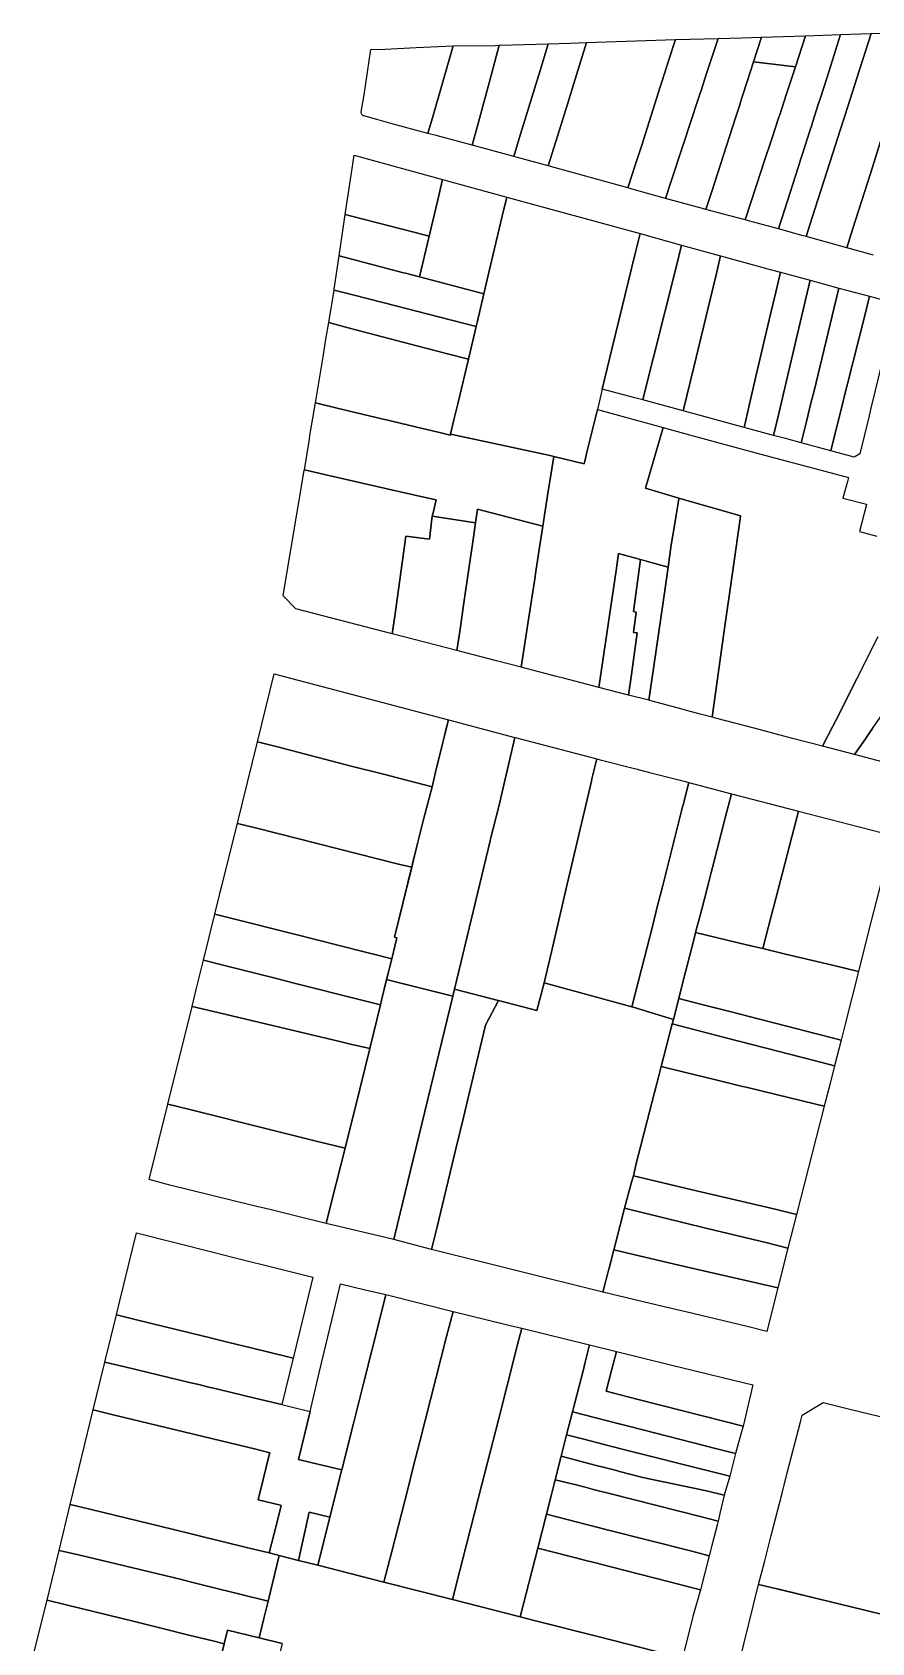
# Model space of a CAD drawing. Header units: metres. Extents: x 3 to 1005126, y 39 to 4383651.
# Drawn here: x 478617.7 to 478738.1, y 4372474.5 to 4372705.7 of the extents above; entities that cross this region are included whole.
import ezdxf

# ---------------------------------------------------------------- set-up
doc = ezdxf.new("R2010")
doc.units = ezdxf.units.M
doc.header["$MEASUREMENT"] = 0
doc.layers.add('TM_Llucmajor', color=7, linetype='Continuous')

msp = doc.modelspace()

# ---------------------------------------------------------------- linework, layer by layer
at = {"layer": 'TM_Llucmajor', "linetype": 'Continuous', "flags": 128}
for points in [[(478728.68, 4372676.32), (478728.06, 4372676.5), (478726.95, 4372676.8), (478724.74, 4372677.43), (478725.6, 4372680.11), (478727.6, 4372686.39), (478727.9, 4372687.35), (478728.13, 4372688.07), (478729.24, 4372691.52), (478729.49, 4372692.32), (478729.61, 4372692.71), (478730.48, 4372695.43), (478730.74, 4372696.25), (478731.69, 4372699.22), (478733.63, 4372705.32), (478738.02, 4372705.46), (478735.99, 4372699.05), (478735.01, 4372696.03), (478734.67, 4372695), (478733.15, 4372690.24), (478733.01, 4372689.8), (478732.92, 4372689.51), (478732.1, 4372686.97), (478729.56, 4372679.05), (478728.68, 4372676.32)], [(478734.53, 4372674.69), (478728.68, 4372676.32), (478729.56, 4372679.05), (478732.1, 4372686.97), (478732.92, 4372689.51), (478733.01, 4372689.8), (478733.15, 4372690.24), (478734.67, 4372695), (478735.01, 4372696.03), (478735.99, 4372699.05), (478738.02, 4372705.46), (478744.36, 4372705.66), (478743.66, 4372703.44), (478743.43, 4372702.73), (478741.77, 4372697.51), (478741.51, 4372696.68), (478741.02, 4372695.15), (478740.68, 4372694.07), (478740.36, 4372693.08), (478739.66, 4372690.88), (478737.92, 4372685.39), (478735.41, 4372677.49), (478734.53, 4372674.69)], [(478667.08, 4372693.14), (478665.24, 4372693.64), (478665.16, 4372693.68), (478665.07, 4372693.72), (478665, 4372693.8), (478664.93, 4372693.87), (478664.91, 4372693.93), (478664.88, 4372694.02), (478664.86, 4372694.12), (478664.86, 4372694.21), (478665.26, 4372696.68), (478666.26, 4372703.16), (478668.28, 4372703.25), (478672.76, 4372703.46), (478678.03, 4372703.7), (478675.16, 4372693.7), (478674.44, 4372691.14), (478669.12, 4372692.58), (478667.08, 4372693.14)], [(478675.62, 4372690.82), (478674.44, 4372691.14), (478675.16, 4372693.7), (478678.03, 4372703.7), (478684.08, 4372703.76), (478684.66, 4372703.78), (478683.57, 4372699.66), (478681.49, 4372692.01), (478680.78, 4372689.43), (478675.62, 4372690.82)], [(478685.91, 4372688.04), (478680.78, 4372689.43), (478681.49, 4372692.01), (478683.57, 4372699.66), (478684.66, 4372703.78), (478686.56, 4372703.84), (478691.7, 4372704.01), (478690.72, 4372700.8), (478687.54, 4372690.39), (478686.76, 4372687.82), (478685.91, 4372688.04)], [(478687.26, 4372687.68), (478686.76, 4372687.82), (478687.54, 4372690.39), (478690.72, 4372700.8), (478691.7, 4372704.01), (478694.81, 4372704.11), (478697.18, 4372704.19), (478695.35, 4372698.3), (478694.49, 4372695.47), (478692.56, 4372689.23), (478692.5, 4372689.05), (478691.7, 4372686.47), (478687.26, 4372687.68)], [(478703.12, 4372683.3), (478691.7, 4372686.47), (478692.5, 4372689.05), (478692.56, 4372689.23), (478694.49, 4372695.47), (478695.35, 4372698.3), (478697.18, 4372704.19), (478709.94, 4372704.6), (478708.96, 4372701.55), (478708.04, 4372698.66), (478707.77, 4372697.83), (478705.1, 4372689.47), (478704.04, 4372686.15), (478703.88, 4372685.66), (478703.12, 4372683.3)], [(478703.75, 4372683.14), (478703.12, 4372683.3), (478703.88, 4372685.66), (478704.04, 4372686.15), (478705.1, 4372689.47), (478707.77, 4372697.83), (478708.04, 4372698.66), (478708.96, 4372701.55), (478709.94, 4372704.6), (478716.08, 4372704.77), (478714.42, 4372699.75), (478713.58, 4372697.14), (478713.49, 4372696.91), (478712.92, 4372695.17), (478712.4, 4372693.57), (478709.34, 4372684.26), (478708.53, 4372681.8), (478703.75, 4372683.14)], [(478709.06, 4372681.65), (478708.53, 4372681.8), (478709.34, 4372684.26), (478712.4, 4372693.57), (478712.92, 4372695.17), (478713.49, 4372696.91), (478713.58, 4372697.14), (478714.42, 4372699.75), (478716.08, 4372704.77), (478719.4, 4372704.87), (478722.3, 4372704.95), (478721.15, 4372701.41), (478720.29, 4372698.75), (478719.53, 4372696.39), (478719.28, 4372695.62), (478719.21, 4372695.4), (478718.65, 4372693.68), (478718.11, 4372692.01), (478715.15, 4372682.78), (478714.31, 4372680.2), (478713.81, 4372680.34), (478709.06, 4372681.65)], [(478720.41, 4372678.6), (478719.94, 4372678.73), (478720.81, 4372681.34), (478722.21, 4372685.64), (478722.69, 4372687.1), (478723.71, 4372690.22), (478723.8, 4372690.49), (478724.65, 4372693.05), (478724.82, 4372693.59), (478724.9, 4372693.82), (478725.84, 4372696.69), (478725.92, 4372696.94), (478727.15, 4372700.68), (478728.6, 4372705.15), (478733.63, 4372705.32), (478731.69, 4372699.22), (478730.74, 4372696.25), (478730.48, 4372695.43), (478729.61, 4372692.71), (478729.49, 4372692.32), (478729.24, 4372691.52), (478728.13, 4372688.07), (478727.9, 4372687.35), (478727.6, 4372686.39), (478725.6, 4372680.11), (478724.74, 4372677.43), (478720.41, 4372678.6)], [(478727.15, 4372700.68), (478721.15, 4372701.41), (478722.3, 4372704.95), (478728.6, 4372705.15), (478727.15, 4372700.68)], [(478719.94, 4372678.73), (478716.84, 4372679.54), (478714.31, 4372680.2), (478715.15, 4372682.78), (478718.11, 4372692.01), (478718.65, 4372693.68), (478719.21, 4372695.4), (478719.28, 4372695.62), (478719.53, 4372696.39), (478720.29, 4372698.75), (478721.15, 4372701.41), (478727.15, 4372700.68), (478725.92, 4372696.94), (478725.84, 4372696.69), (478724.9, 4372693.82), (478724.82, 4372693.59), (478724.65, 4372693.05), (478723.8, 4372690.49), (478723.71, 4372690.22), (478722.69, 4372687.1), (478722.21, 4372685.64), (478720.81, 4372681.34), (478719.94, 4372678.73)], [(478665.16, 4372678.84), (478662.57, 4372679.51), (478663.41, 4372685.16), (478663.83, 4372687.99), (478666.41, 4372687.28), (478676.51, 4372684.5), (478675.83, 4372681.62), (478674.59, 4372676.39), (478672.58, 4372676.91), (478665.16, 4372678.84)], [(478682.47, 4372668.13), (478673.21, 4372670.55), (478674.59, 4372676.39), (478675.83, 4372681.62), (478676.51, 4372684.5), (478685.74, 4372681.96), (478685.1, 4372679.26), (478682.95, 4372670.16), (478682.47, 4372668.13)], [(478681.28, 4372647.2), (478677.66, 4372647.97), (478678.16, 4372650.01), (478678.71, 4372652.32), (478679.77, 4372656.73), (478680.24, 4372658.72), (478681.35, 4372663.42), (478681.49, 4372664.01), (478682.47, 4372668.13), (478682.95, 4372670.16), (478685.1, 4372679.26), (478685.74, 4372681.96), (478704.87, 4372676.75), (478704.13, 4372673.72), (478700.88, 4372660.36), (478699.44, 4372654.44), (478698.74, 4372651.51), (478697.24, 4372645.4), (478697.08, 4372644.69), (478696.87, 4372643.71), (478692.49, 4372644.78), (478691.71, 4372644.97), (478681.28, 4372647.2)], [(478664.41, 4372672.84), (478661.71, 4372673.55), (478662, 4372675.52), (478662.57, 4372679.51), (478665.16, 4372678.84), (478672.58, 4372676.91), (478674.59, 4372676.39), (478673.21, 4372670.55), (478673.01, 4372670.6), (478671.2, 4372671.07), (478670.94, 4372671.14), (478664.41, 4372672.84)], [(478704.1, 4372653.18), (478699.44, 4372654.44), (478700.88, 4372660.36), (478704.13, 4372673.72), (478704.87, 4372676.75), (478710.83, 4372675.08), (478710.08, 4372672.14), (478706.79, 4372659.01), (478706.76, 4372658.89), (478705.25, 4372652.87), (478704.1, 4372653.18)], [(478663.68, 4372667.95), (478660.97, 4372668.65), (478661, 4372668.8), (478661.71, 4372673.55), (478664.41, 4372672.84), (478670.94, 4372671.14), (478671.2, 4372671.07), (478673.01, 4372670.6), (478673.21, 4372670.55), (478682.47, 4372668.13), (478681.49, 4372664.01), (478681.35, 4372663.42), (478674.45, 4372665.19), (478669.82, 4372666.38), (478663.68, 4372667.95)], [(478711.06, 4372651.3), (478705.25, 4372652.87), (478706.76, 4372658.89), (478706.79, 4372659.01), (478710.08, 4372672.14), (478710.83, 4372675.08), (478716.43, 4372673.54), (478715.74, 4372670.64), (478714.98, 4372667.5), (478712.58, 4372657.6), (478712.09, 4372655.61), (478711.06, 4372651.3)], [(478719.8, 4372648.93), (478711.06, 4372651.3), (478712.09, 4372655.61), (478712.58, 4372657.6), (478714.98, 4372667.5), (478715.74, 4372670.64), (478716.43, 4372673.54), (478723.75, 4372671.56), (478725, 4372671.22), (478724.33, 4372668.36), (478723.6, 4372665.21), (478721.5, 4372656.22), (478720.78, 4372653.14), (478719.8, 4372648.93)], [(478724.02, 4372647.79), (478719.8, 4372648.93), (478720.78, 4372653.14), (478721.5, 4372656.22), (478723.6, 4372665.21), (478724.33, 4372668.36), (478725, 4372671.22), (478729.26, 4372670.05), (478728.6, 4372667.23), (478725.77, 4372655.23), (478724.81, 4372651.14), (478724.02, 4372647.79)], [(478662.98, 4372663.23), (478661.94, 4372663.51), (478660.2, 4372663.97), (478660.97, 4372668.65), (478663.68, 4372667.95), (478669.82, 4372666.38), (478674.45, 4372665.19), (478681.35, 4372663.42), (478680.24, 4372658.72), (478677.05, 4372659.54), (478676.34, 4372659.73), (478674.9, 4372660.11), (478673.95, 4372660.36), (478662.98, 4372663.23)], [(478725.15, 4372647.48), (478724.02, 4372647.79), (478724.81, 4372651.14), (478725.77, 4372655.23), (478728.6, 4372667.23), (478729.26, 4372670.05), (478733.4, 4372668.93), (478732.72, 4372666.14), (478729.83, 4372654.2), (478729.43, 4372652.6), (478728.74, 4372649.79), (478727.99, 4372646.7), (478725.91, 4372647.27), (478725.15, 4372647.48)], [(478732.22, 4372645.57), (478727.99, 4372646.7), (478728.74, 4372649.79), (478729.43, 4372652.6), (478729.83, 4372654.2), (478732.72, 4372666.14), (478733.4, 4372668.93), (478737.81, 4372667.76), (478737.1, 4372664.98), (478734.64, 4372655.19), (478734.12, 4372653.12), (478734, 4372652.64), (478733.74, 4372651.57), (478732.22, 4372645.57)], [(478737.72, 4372650.6), (478736.4, 4372645.14), (478735.61, 4372644.64), (478732.22, 4372645.57), (478733.74, 4372651.57), (478734, 4372652.64), (478734.12, 4372653.12), (478734.64, 4372655.19), (478737.1, 4372664.98), (478737.81, 4372667.76), (478741.6, 4372666.7), (478740.94, 4372663.96), (478738.6, 4372654.24), (478737.99, 4372651.69), (478737.72, 4372650.6)], [(478661.58, 4372651.65), (478658.28, 4372652.44), (478659.4, 4372659.08), (478659.66, 4372660.65), (478659.8, 4372661.6), (478660.2, 4372663.97), (478661.94, 4372663.51), (478662.98, 4372663.23), (478673.95, 4372660.36), (478674.9, 4372660.11), (478676.34, 4372659.73), (478677.05, 4372659.54), (478680.24, 4372658.72), (478679.77, 4372656.73), (478678.71, 4372652.32), (478678.16, 4372650.01), (478677.66, 4372647.97), (478677.62, 4372647.83), (478676.11, 4372648.19), (478671.83, 4372649.21), (478671.47, 4372649.3), (478671.34, 4372649.33), (478671.03, 4372649.4), (478668.47, 4372650.01), (478668.2, 4372650.07), (478661.58, 4372651.65)], [(478659.57, 4372642.19), (478656.7, 4372642.85), (478657.38, 4372646.94), (478657.55, 4372648.04), (478658.28, 4372652.44), (478661.58, 4372651.65), (478668.2, 4372650.07), (478668.47, 4372650.01), (478671.03, 4372649.4), (478671.34, 4372649.33), (478671.47, 4372649.3), (478671.83, 4372649.21), (478676.11, 4372648.19), (478677.62, 4372647.83), (478677.66, 4372647.97), (478681.28, 4372647.2), (478691.71, 4372644.97), (478692.49, 4372644.78), (478691.61, 4372639.18), (478690.92, 4372634.76), (478682.25, 4372637.02), (478681.56, 4372637.2), (478681.28, 4372635.25), (478678.48, 4372635.67), (478675.05, 4372636.18), (478675.21, 4372636.86), (478675.59, 4372638.52), (478673.85, 4372638.92), (478668.77, 4372640.08), (478659.57, 4372642.19)], [(478710.45, 4372638.8), (478710.43, 4372638.71), (478710.28, 4372637.78), (478710.04, 4372636.32), (478709.76, 4372634.57), (478709.35, 4372632.07), (478708.9, 4372628.89), (478701.78, 4372630.84), (478701.42, 4372628.41), (478698.94, 4372611.61), (478693.86, 4372612.95), (478692.89, 4372613.2), (478687.79, 4372614.52), (478688.27, 4372617.63), (478688.9, 4372621.7), (478689.7, 4372626.85), (478689.97, 4372628.58), (478690.06, 4372629.19), (478690.5, 4372632.01), (478690.92, 4372634.76), (478691.61, 4372639.18), (478692.49, 4372644.78), (478696.87, 4372643.71), (478697.08, 4372644.69), (478697.24, 4372645.4), (478698.74, 4372651.51), (478708.18, 4372648.93), (478705.65, 4372640.19), (478710.45, 4372638.8)], [(478669.29, 4372619.32), (478655.47, 4372622.89), (478653.66, 4372624.75), (478654.67, 4372630.82), (478654.72, 4372631.07), (478656.69, 4372642.76), (478656.7, 4372642.85), (478659.57, 4372642.19), (478668.77, 4372640.08), (478673.85, 4372638.92), (478675.59, 4372638.52), (478675.21, 4372636.86), (478675.05, 4372636.18), (478674.66, 4372632.89), (478671.26, 4372633.33), (478669.66, 4372621.82), (478669.29, 4372619.32)], [(478710.43, 4372638.71), (478710.45, 4372638.8), (478719.29, 4372636.24), (478719.23, 4372635.8), (478718.23, 4372628.74), (478716.86, 4372619.07), (478715.2, 4372607.33), (478713.47, 4372607.79), (478711.21, 4372608.4), (478710.73, 4372608.53), (478706.62, 4372609.64), (478706.13, 4372609.77), (478706.56, 4372612.69), (478708.16, 4372623.84), (478708.9, 4372628.89), (478709.35, 4372632.07), (478709.76, 4372634.57), (478710.04, 4372636.32), (478710.28, 4372637.78), (478710.43, 4372638.71)], [(478678.6, 4372616.91), (478669.29, 4372619.32), (478669.66, 4372621.82), (478671.26, 4372633.33), (478674.66, 4372632.89), (478675.05, 4372636.18), (478678.48, 4372635.67), (478681.28, 4372635.25), (478680.89, 4372632.53), (478680.56, 4372630.28), (478679.6, 4372623.77), (478679, 4372619.64), (478678.6, 4372616.91)], [(478687.79, 4372614.52), (478684.28, 4372615.43), (478678.6, 4372616.91), (478679, 4372619.64), (478679.6, 4372623.77), (478680.56, 4372630.28), (478680.89, 4372632.53), (478681.28, 4372635.25), (478681.56, 4372637.2), (478682.25, 4372637.02), (478690.92, 4372634.76), (478690.5, 4372632.01), (478690.06, 4372629.19), (478689.97, 4372628.58), (478689.7, 4372626.85), (478688.9, 4372621.7), (478688.27, 4372617.63), (478687.79, 4372614.52)], [(478703.22, 4372610.52), (478698.94, 4372611.61), (478701.42, 4372628.41), (478701.78, 4372630.84), (478704.93, 4372629.98), (478703.91, 4372622.49), (478704.33, 4372622.43), (478703.94, 4372619.5), (478704.43, 4372619.44), (478703.63, 4372613.45), (478703.22, 4372610.52)], [(478704.43, 4372619.44), (478703.94, 4372619.5), (478704.33, 4372622.43), (478703.91, 4372622.49), (478704.93, 4372629.98), (478705.68, 4372629.78), (478705.8, 4372629.74), (478705.95, 4372629.7), (478708.9, 4372628.89), (478708.16, 4372623.84), (478706.56, 4372612.69), (478706.13, 4372609.77), (478703.22, 4372610.52), (478703.63, 4372613.45), (478704.43, 4372619.44)], [(478745.29, 4372601.58), (478742.15, 4372600.27), (478735.63, 4372601.96), (478737.2, 4372604.22), (478737.5, 4372604.66), (478737.79, 4372605.07), (478738.24, 4372605.72), (478744.86, 4372615.25), (478744.94, 4372615.37), (478747.85, 4372619.57), (478748.26, 4372620.16), (478748.52, 4372620.55), (478748.71, 4372620.82), (478750.08, 4372622.78), (478753.12, 4372621.91), (478754.18, 4372621.61), (478761.65, 4372619.48), (478758.86, 4372616.43), (478755.32, 4372612.56), (478746.84, 4372603.28), (478745.29, 4372601.58)], [(478652.85, 4372603.08), (478649.98, 4372603.82), (478652.39, 4372613.58), (478677.39, 4372606.95), (478676.74, 4372604.48), (478676.57, 4372603.72), (478675.5, 4372599.44), (478675.02, 4372597.35), (478667.86, 4372599.19), (478663.44, 4372600.33), (478652.85, 4372603.08)], [(478672.84, 4372588.8), (478673.78, 4372592.65), (478675.02, 4372597.35), (478675.5, 4372599.44), (478676.57, 4372603.72), (478676.74, 4372604.48), (478677.01, 4372605.5), (478677.39, 4372606.95), (478686.92, 4372604.43), (478684.61, 4372594.51), (478683.42, 4372589.87), (478683.36, 4372589.61), (478678.24, 4372568.31), (478677.99, 4372567.29), (478669.95, 4372569.31), (478668.51, 4372569.67), (478668.78, 4372570.77), (478669.24, 4372572.65), (478669.97, 4372575.66), (478669.65, 4372575.74), (478672.84, 4372588.8)], [(478647.82, 4372595.06), (478649.98, 4372603.82), (478652.85, 4372603.08), (478663.44, 4372600.33), (478667.86, 4372599.19), (478675.02, 4372597.35), (478673.78, 4372592.65), (478672.84, 4372588.8), (478672.21, 4372586.22), (478672.1, 4372585.79), (478670.23, 4372586.26), (478649.88, 4372591.39), (478647.09, 4372592.09), (478647.18, 4372592.49), (478647.82, 4372595.06)], [(478684.51, 4372566.67), (478678.24, 4372568.31), (478683.36, 4372589.61), (478683.42, 4372589.87), (478684.61, 4372594.51), (478686.92, 4372604.43), (478687.13, 4372604.36), (478698.65, 4372601.35), (478698.15, 4372599.26), (478697.97, 4372598.5), (478697.88, 4372598.14), (478694.41, 4372583.35), (478692.33, 4372574.48), (478691.09, 4372569.21), (478690.04, 4372565.21), (478684.58, 4372566.65), (478684.51, 4372566.67)], [(478703.71, 4372565.75), (478691.09, 4372569.21), (478692.33, 4372574.48), (478694.41, 4372583.35), (478697.88, 4372598.14), (478697.97, 4372598.5), (478698.15, 4372599.26), (478698.65, 4372601.35), (478699.14, 4372601.23), (478704.28, 4372599.91), (478706.22, 4372599.41), (478711.37, 4372598.1), (478711.85, 4372597.97), (478711.04, 4372594.77), (478710.96, 4372594.45), (478708.4, 4372584.32), (478708.12, 4372583.18), (478707.34, 4372580.11), (478706.68, 4372577.5), (478705.09, 4372571.19), (478703.71, 4372565.75)], [(478703.86, 4372565.7), (478703.71, 4372565.75), (478705.09, 4372571.19), (478706.68, 4372577.5), (478707.34, 4372580.11), (478708.12, 4372583.18), (478708.4, 4372584.32), (478710.96, 4372594.45), (478711.04, 4372594.77), (478711.85, 4372597.97), (478717.99, 4372596.32), (478717.09, 4372592.87), (478715.25, 4372585.74), (478715.08, 4372585.03), (478714.74, 4372583.7), (478714.1, 4372581.26), (478713.71, 4372579.78), (478713.4, 4372578.54), (478712.84, 4372576.41), (478712.72, 4372575.93), (478712.25, 4372574.09), (478711.11, 4372569.66), (478710.41, 4372566.95), (478709.65, 4372563.95), (478707.45, 4372564.62), (478703.86, 4372565.7)], [(478718.93, 4372574.96), (478712.84, 4372576.41), (478713.4, 4372578.54), (478713.71, 4372579.78), (478714.1, 4372581.26), (478714.74, 4372583.7), (478715.08, 4372585.03), (478715.25, 4372585.74), (478717.09, 4372592.87), (478717.99, 4372596.32), (478727.61, 4372593.86), (478724.35, 4372581.31), (478723.69, 4372578.76), (478722.49, 4372574.11), (478720.76, 4372574.51), (478718.93, 4372574.96)], [(478644.59, 4372582.06), (478644.82, 4372582.96), (478647.09, 4372592.09), (478649.88, 4372591.39), (478670.23, 4372586.26), (478672.1, 4372585.79), (478669.65, 4372575.74), (478669.97, 4372575.66), (478669.92, 4372575.45), (478669.24, 4372572.65), (478666.6, 4372573.32), (478665.28, 4372573.65), (478655.09, 4372576.22), (478646.55, 4372578.37), (478643.86, 4372579.05), (478644.53, 4372581.81), (478644.59, 4372582.06)], [(478725.72, 4372573.33), (478722.49, 4372574.11), (478723.69, 4372578.76), (478724.35, 4372581.31), (478727.61, 4372593.86), (478740.93, 4372590.39), (478741.11, 4372589.98), (478738, 4372577.9), (478737.28, 4372575.1), (478736.19, 4372570.84), (478732.46, 4372571.73), (478725.72, 4372573.33)], [(478669.24, 4372572.65), (478668.78, 4372570.77), (478667.78, 4372566.73), (478667.61, 4372566.03), (478664.93, 4372566.71), (478655.22, 4372569.18), (478652.32, 4372569.9), (478645.07, 4372571.73), (478644.87, 4372571.78), (478642.23, 4372572.45), (478643.86, 4372579.05), (478646.55, 4372578.37), (478655.09, 4372576.22), (478665.28, 4372573.65), (478666.6, 4372573.32), (478669.24, 4372572.65)], [(478717.94, 4372565.02), (478713.56, 4372566.14), (478710.41, 4372566.95), (478711.11, 4372569.66), (478712.25, 4372574.09), (478712.72, 4372575.93), (478712.84, 4372576.41), (478718.93, 4372574.96), (478720.76, 4372574.51), (478722.49, 4372574.11), (478725.72, 4372573.33), (478732.46, 4372571.73), (478736.19, 4372570.84), (478734.31, 4372563.28), (478733.74, 4372560.97), (478730.77, 4372561.72), (478730.01, 4372561.93), (478725.93, 4372562.97), (478721.81, 4372564.03), (478717.94, 4372565.02)], [(478643.48, 4372565.14), (478640.59, 4372565.82), (478641.19, 4372568.25), (478642.23, 4372572.45), (478644.87, 4372571.78), (478645.07, 4372571.73), (478652.32, 4372569.9), (478655.22, 4372569.18), (478664.93, 4372566.71), (478667.61, 4372566.03), (478666.09, 4372559.76), (478663.34, 4372560.41), (478662, 4372560.73), (478643.48, 4372565.14)], [(478669.53, 4372532.37), (478659.84, 4372534.66), (478660.66, 4372537.98), (478662.54, 4372545.47), (478664.66, 4372553.93), (478666.09, 4372559.76), (478667.61, 4372566.03), (478667.78, 4372566.73), (478668.51, 4372569.67), (478669.95, 4372569.31), (478677.99, 4372567.29), (478674.42, 4372552.5), (478670.32, 4372535.57), (478669.53, 4372532.37)], [(478703.71, 4372565.75), (478703.86, 4372565.7), (478707.45, 4372564.62), (478709.65, 4372563.95), (478709.49, 4372563.34), (478707.9, 4372557.19), (478707.6, 4372556.07), (478705.87, 4372549.38), (478704.91, 4372545.68), (478704.34, 4372543.48), (478703.91, 4372541.5), (478703.64, 4372540.61), (478702.65, 4372536.84), (478701.38, 4372531.96), (478701.11, 4372530.9), (478700.42, 4372528.25), (478700.34, 4372527.97), (478699.53, 4372524.81), (478674.96, 4372530.91), (478675.69, 4372533.98), (478678.43, 4372545.39), (478679.52, 4372549.89), (478680.16, 4372552.51), (478682.69, 4372563.15), (478684.58, 4372566.65), (478690.04, 4372565.21), (478691.09, 4372569.21), (478703.71, 4372565.75)], [(478674.96, 4372530.91), (478669.53, 4372532.37), (478670.32, 4372535.57), (478674.42, 4372552.5), (478677.99, 4372567.29), (478678.24, 4372568.31), (478684.51, 4372566.67), (478684.58, 4372566.65), (478682.69, 4372563.15), (478680.16, 4372552.51), (478679.52, 4372549.89), (478678.43, 4372545.39), (478675.69, 4372533.98), (478674.96, 4372530.91)], [(478712.6, 4372562.49), (478709.49, 4372563.34), (478709.65, 4372563.95), (478710.41, 4372566.95), (478713.56, 4372566.14), (478717.94, 4372565.02), (478721.81, 4372564.03), (478725.93, 4372562.97), (478730.01, 4372561.93), (478730.77, 4372561.72), (478733.74, 4372560.97), (478732.77, 4372557.3), (478729.83, 4372558.05), (478721.09, 4372560.3), (478716.99, 4372561.35), (478713.69, 4372562.2), (478712.6, 4372562.49)], [(478640.09, 4372551.07), (478637.13, 4372551.8), (478640.59, 4372565.82), (478643.48, 4372565.14), (478662, 4372560.73), (478663.34, 4372560.41), (478666.09, 4372559.76), (478664.66, 4372553.93), (478662.54, 4372545.47), (478658.6, 4372546.45), (478651.91, 4372548.12), (478640.09, 4372551.07)], [(478711, 4372556.43), (478707.9, 4372557.19), (478709.49, 4372563.34), (478712.6, 4372562.49), (478713.69, 4372562.2), (478716.99, 4372561.35), (478721.09, 4372560.3), (478729.83, 4372558.05), (478732.77, 4372557.3), (478732.17, 4372554.95), (478731.28, 4372551.5), (478728.33, 4372552.21), (478720.08, 4372554.22), (478719.56, 4372554.34), (478715.95, 4372555.22), (478711, 4372556.43)], [(478712.34, 4372539.5), (478703.91, 4372541.5), (478704.34, 4372543.48), (478704.91, 4372545.68), (478705.87, 4372549.38), (478707.6, 4372556.07), (478707.9, 4372557.19), (478711, 4372556.43), (478715.95, 4372555.22), (478719.56, 4372554.34), (478720.08, 4372554.22), (478728.33, 4372552.21), (478731.28, 4372551.5), (478727.29, 4372535.97), (478724.24, 4372536.7), (478712.34, 4372539.5)], [(478637.38, 4372540.18), (478634.45, 4372540.95), (478637.13, 4372551.8), (478640.09, 4372551.07), (478651.91, 4372548.12), (478658.6, 4372546.45), (478662.54, 4372545.47), (478660.66, 4372537.98), (478659.84, 4372534.66), (478655.96, 4372535.61), (478651.76, 4372536.65), (478649.26, 4372537.26), (478637.38, 4372540.18)], [(478711.21, 4372534.75), (478702.65, 4372536.84), (478703.64, 4372540.61), (478703.91, 4372541.5), (478712.34, 4372539.5), (478724.24, 4372536.7), (478727.29, 4372535.97), (478726.08, 4372531.14), (478723.09, 4372531.86), (478714.31, 4372533.99), (478711.21, 4372534.75)], [(478709.79, 4372528.83), (478701.11, 4372530.9), (478701.38, 4372531.96), (478702.65, 4372536.84), (478711.21, 4372534.75), (478714.31, 4372533.99), (478723.09, 4372531.86), (478726.08, 4372531.14), (478724.62, 4372525.41), (478721.72, 4372526.07), (478712.9, 4372528.09), (478709.79, 4372528.83)], [(478632.61, 4372520.85), (478629.75, 4372521.55), (478630.28, 4372523.75), (478632.6, 4372533.3), (478643.62, 4372530.54), (478646.59, 4372529.79), (478653.14, 4372528.14), (478657.93, 4372526.94), (478657.27, 4372524.18), (478655.09, 4372515.33), (478651.2, 4372516.27), (478649.09, 4372516.79), (478645.85, 4372517.59), (478643.36, 4372518.21), (478643.25, 4372518.23), (478642.05, 4372518.53), (478632.61, 4372520.85)], [(478708.33, 4372522.7), (478699.53, 4372524.81), (478700.42, 4372528.25), (478701.11, 4372530.9), (478709.79, 4372528.83), (478712.9, 4372528.09), (478721.72, 4372526.07), (478724.62, 4372525.41), (478723.04, 4372519.14), (478720.25, 4372519.87), (478711.44, 4372521.96), (478708.33, 4372522.7)], [(478657.62, 4372500.37), (478655.85, 4372500.79), (478657.53, 4372507.68), (478658.84, 4372513.21), (478661.02, 4372522.34), (478661.89, 4372525.99), (478665.41, 4372525.15), (478668.41, 4372524.45), (478667.49, 4372520.8), (478665.21, 4372511.7), (478663.82, 4372506.15), (478662.09, 4372499.31), (478657.62, 4372500.37)], [(478668.12, 4372483.17), (478658.64, 4372485.59), (478659.74, 4372489.97), (478660.36, 4372492.48), (478662.04, 4372499.14), (478662.09, 4372499.31), (478663.82, 4372506.15), (478665.21, 4372511.7), (478667.49, 4372520.8), (478668.41, 4372524.45), (478678.03, 4372522.03), (478677.11, 4372518.46), (478673.27, 4372503.36), (478672.33, 4372499.66), (478671.59, 4372496.72), (478669.24, 4372487.56), (478668.12, 4372483.17)], [(478630.95, 4372514.09), (478628.09, 4372514.77), (478629.75, 4372521.55), (478632.61, 4372520.85), (478642.05, 4372518.53), (478643.25, 4372518.23), (478643.36, 4372518.21), (478645.85, 4372517.59), (478649.09, 4372516.79), (478651.2, 4372516.27), (478655.09, 4372515.33), (478653.45, 4372508.66), (478649.59, 4372509.58), (478646.07, 4372510.43), (478644.28, 4372510.86), (478642.79, 4372511.23), (478641.57, 4372511.53), (478640.43, 4372511.79), (478630.95, 4372514.09)], [(478677.96, 4372480.67), (478668.12, 4372483.17), (478669.24, 4372487.56), (478671.59, 4372496.72), (478672.33, 4372499.66), (478673.27, 4372503.36), (478677.11, 4372518.46), (478678.03, 4372522.03), (478680.21, 4372521.49), (478686.22, 4372520.02), (478687.9, 4372519.62), (478687.01, 4372516.19), (478686.95, 4372515.96), (478684.54, 4372506.49), (478682.17, 4372497.19), (478678.97, 4372484.65), (478677.96, 4372480.67)], [(478687.68, 4372478.19), (478677.96, 4372480.67), (478678.97, 4372484.65), (478682.17, 4372497.19), (478684.54, 4372506.49), (478686.95, 4372515.96), (478687.01, 4372516.19), (478687.9, 4372519.62), (478697.63, 4372517.25), (478696.94, 4372514.54), (478696.74, 4372513.72), (478695.17, 4372507.61), (478694.33, 4372504.3), (478693.56, 4372501.27), (478692.69, 4372497.88), (478692.16, 4372495.77), (478691.43, 4372492.91), (478690.19, 4372488.04), (478687.68, 4372478.19)], [(478701.49, 4372506.01), (478695.17, 4372507.61), (478696.74, 4372513.72), (478696.94, 4372514.54), (478697.63, 4372517.25), (478701.47, 4372516.27), (478700.78, 4372513.58), (478700.02, 4372510.58), (478704.41, 4372509.46), (478707.81, 4372508.58), (478716.85, 4372506.29), (478719.64, 4372505.58), (478719.33, 4372504.43), (478718.58, 4372501.64), (478715.88, 4372502.33), (478703.41, 4372505.5), (478701.49, 4372506.01)], [(478704.41, 4372509.46), (478700.02, 4372510.58), (478700.78, 4372513.58), (478701.47, 4372516.27), (478709.22, 4372514.39), (478718.29, 4372512.17), (478721.03, 4372511.5), (478719.84, 4372506.38), (478719.64, 4372505.58), (478716.85, 4372506.29), (478707.81, 4372508.58), (478704.41, 4372509.46)], [(478657.38, 4372493.21), (478655.88, 4372486.29), (478653.11, 4372487.01), (478651.66, 4372487.36), (478652.7, 4372491.46), (478653.38, 4372494.19), (478653.27, 4372494.21), (478650.09, 4372494.98), (478650.81, 4372497.91), (478651.67, 4372501.46), (478651.74, 4372501.75), (478649.74, 4372502.26), (478629.25, 4372507.21), (478626.42, 4372507.89), (478628.09, 4372514.77), (478630.95, 4372514.09), (478640.43, 4372511.79), (478641.57, 4372511.53), (478642.79, 4372511.23), (478644.28, 4372510.86), (478646.07, 4372510.43), (478649.59, 4372509.58), (478653.45, 4372508.66), (478654.82, 4372508.33), (478657.53, 4372507.68), (478655.85, 4372500.79), (478657.62, 4372500.37), (478662.09, 4372499.31), (478662.04, 4372499.14), (478660.36, 4372492.48), (478657.38, 4372493.21)], [(478744.2, 4372480.93), (478746.14, 4372480.42), (478745.29, 4372477.18), (478743.35, 4372477.65), (478742.04, 4372477.97), (478740.43, 4372478.36), (478736.91, 4372479.21), (478730.21, 4372480.84), (478724.79, 4372482.15), (478724.5, 4372482.22), (478721.88, 4372482.86), (478722.75, 4372486.25), (478723.68, 4372489.88), (478725.24, 4372495.95), (478725.99, 4372498.87), (478727.88, 4372506.21), (478728.12, 4372507.14), (478731.16, 4372508.96), (478734.58, 4372508.12), (478747.4, 4372504.98), (478741.3, 4372481.69), (478744.2, 4372480.93)], [(478625.92, 4372493.66), (478623.12, 4372494.33), (478626.42, 4372507.89), (478629.25, 4372507.21), (478649.74, 4372502.26), (478651.74, 4372501.75), (478651.67, 4372501.46), (478650.81, 4372497.91), (478650.09, 4372494.98), (478653.27, 4372494.21), (478653.38, 4372494.19), (478652.7, 4372491.46), (478651.66, 4372487.36), (478648.39, 4372488.16), (478642, 4372489.72), (478640.67, 4372490.06), (478637.91, 4372490.72), (478625.92, 4372493.66)], [(478696.78, 4372503.69), (478694.33, 4372504.3), (478695.17, 4372507.61), (478701.49, 4372506.01), (478703.41, 4372505.5), (478715.88, 4372502.33), (478718.58, 4372501.64), (478717.74, 4372498.4), (478715.09, 4372499.07), (478702.69, 4372502.17), (478700.65, 4372502.69), (478696.78, 4372503.69)], [(478696.6, 4372500.46), (478693.56, 4372501.27), (478694.33, 4372504.3), (478696.78, 4372503.69), (478700.65, 4372502.69), (478702.69, 4372502.17), (478715.09, 4372499.07), (478717.74, 4372498.4), (478716.95, 4372495.68), (478714.41, 4372496.29), (478705.28, 4372498.22), (478701.91, 4372499.07), (478701.51, 4372499.18), (478699.18, 4372499.77), (478698.59, 4372499.92), (478696.76, 4372500.42), (478696.6, 4372500.46)], [(478695.9, 4372497.08), (478692.69, 4372497.88), (478693.56, 4372501.27), (478696.6, 4372500.46), (478696.76, 4372500.42), (478698.59, 4372499.92), (478699.18, 4372499.77), (478701.51, 4372499.18), (478701.91, 4372499.07), (478705.28, 4372498.22), (478714.41, 4372496.29), (478716.95, 4372495.68), (478716.31, 4372493.01), (478716.06, 4372491.94), (478713.51, 4372492.58), (478700.66, 4372495.85), (478698.33, 4372496.45), (478696.97, 4372496.79), (478695.9, 4372497.08)], [(478695.7, 4372491.83), (478691.43, 4372492.91), (478692.16, 4372495.77), (478692.69, 4372497.88), (478695.9, 4372497.08), (478696.97, 4372496.79), (478698.33, 4372496.45), (478700.66, 4372495.85), (478713.51, 4372492.58), (478716.06, 4372491.94), (478715.96, 4372491.53), (478715.17, 4372488.44), (478714.79, 4372486.96), (478712.29, 4372487.6), (478700.13, 4372490.69), (478695.7, 4372491.83)], [(478624.3, 4372487.08), (478621.51, 4372487.73), (478623.12, 4372494.33), (478625.92, 4372493.66), (478637.91, 4372490.72), (478640.67, 4372490.06), (478642, 4372489.72), (478648.39, 4372488.16), (478651.66, 4372487.36), (478653.11, 4372487.01), (478651.53, 4372480.46), (478643, 4372482.54), (478640.3, 4372483.2), (478639.07, 4372483.55), (478634.28, 4372484.69), (478624.3, 4372487.08)], [(478657.38, 4372493.21), (478660.36, 4372492.48), (478659.74, 4372489.97), (478658.64, 4372485.59), (478655.88, 4372486.29), (478657.38, 4372493.21)], [(478694.88, 4372486.84), (478690.19, 4372488.04), (478691.43, 4372492.91), (478695.7, 4372491.83), (478700.13, 4372490.69), (478712.29, 4372487.6), (478714.79, 4372486.96), (478713.55, 4372482.09), (478711.1, 4372482.71), (478710.78, 4372482.79), (478698.99, 4372485.81), (478698.9, 4372485.83), (478697.09, 4372486.29), (478694.88, 4372486.84)], [(478622.54, 4372479.92), (478619.78, 4372480.6), (478621.51, 4372487.73), (478624.3, 4372487.08), (478634.28, 4372484.69), (478639.07, 4372483.55), (478640.3, 4372483.2), (478643, 4372482.54), (478651.53, 4372480.46), (478650.91, 4372477.94), (478650.24, 4372475.16), (478645.67, 4372476.27), (478645.19, 4372474.33), (478643.76, 4372474.69), (478641.77, 4372475.18), (478640.32, 4372475.54), (478638.81, 4372475.91), (478637.28, 4372476.28), (478632.5, 4372477.46), (478622.54, 4372479.92)], [(478689.66, 4372477.69), (478687.68, 4372478.19), (478690.19, 4372488.04), (478694.88, 4372486.84), (478697.09, 4372486.29), (478698.9, 4372485.83), (478698.99, 4372485.81), (478710.78, 4372482.79), (478711.1, 4372482.71), (478713.55, 4372482.09), (478712.45, 4372478.23), (478710.97, 4372472.27), (478698.83, 4372475.36), (478689.66, 4372477.69)], [(478721.69, 4372470.66), (478719.03, 4372471.33), (478721.88, 4372482.86), (478724.5, 4372482.22), (478730.21, 4372480.84), (478736.91, 4372479.21), (478740.43, 4372478.36), (478742.04, 4372477.97), (478748.77, 4372476.34), (478756.06, 4372474.58), (478754.44, 4372468.24), (478750.38, 4372452.33), (478750.12, 4372451.29), (478747.69, 4372451.9), (478742.16, 4372453.28), (478739.58, 4372453.94), (478739.79, 4372454.76), (478741.11, 4372459.96), (478741.87, 4372462.97), (478742.51, 4372465.52), (478739.48, 4372466.27), (478738.9, 4372466.41), (478732.43, 4372468.01), (478721.69, 4372470.66)], [(478620.38, 4372471.33), (478617.66, 4372472.01), (478619.78, 4372480.6), (478622.54, 4372479.92), (478632.5, 4372477.46), (478637.28, 4372476.28), (478638.81, 4372475.91), (478640.32, 4372475.54), (478641.77, 4372475.18), (478643.76, 4372474.69), (478645.19, 4372474.33), (478644.59, 4372471.8), (478643.09, 4372465.73), (478633.17, 4372468.17), (478620.38, 4372471.33)], [(478641.44, 4372446.25), (478638.46, 4372447), (478639.19, 4372449.91), (478641.11, 4372457.78), (478642.09, 4372461.69), (478642.52, 4372463.46), (478643.09, 4372465.73), (478644.59, 4372471.8), (478645.19, 4372474.33), (478645.67, 4372476.27), (478650.24, 4372475.16), (478653.52, 4372474.37), (478652.77, 4372471.28), (478651.41, 4372465.71), (478650.99, 4372463.98), (478650.56, 4372462.17), (478647.11, 4372447.98), (478646.41, 4372445.01), (478641.44, 4372446.25)]]:
    msp.add_lwpolyline(points, close=True, dxfattribs=at)
for points in [[(478738.37, 4372673.64), (478734.53, 4372674.69), (478735.41, 4372677.49), (478737.92, 4372685.39), (478739.66, 4372690.88)], [(478738.99, 4372618.87), (478736.77, 4372614.47), (478736.01, 4372612.95), (478732.94, 4372606.87), (478732.51, 4372606.03), (478731.06, 4372603.16), (478726.76, 4372604.29), (478721.25, 4372605.74), (478715.9, 4372607.14), (478715.2, 4372607.33), (478716.86, 4372619.07), (478718.23, 4372628.74), (478719.23, 4372635.8), (478719.29, 4372636.24), (478710.45, 4372638.8), (478705.65, 4372640.19), (478708.18, 4372648.93), (478711.96, 4372647.89), (478722, 4372645.14), (478734.45, 4372641.85), (478734.76, 4372641.76), (478734.61, 4372641.17), (478733.97, 4372638.78), (478737.36, 4372637.9), (478737.36, 4372637.9), (478737.37, 4372637.89), (478736.34, 4372634.01), (478738.84, 4372633.34)], [(478738.24, 4372605.72), (478737.79, 4372605.07), (478737.5, 4372604.66), (478737.2, 4372604.22), (478735.63, 4372601.96), (478735.63, 4372601.96), (478731.06, 4372603.16), (478732.51, 4372606.03), (478732.94, 4372606.87), (478736.01, 4372612.95), (478736.77, 4372614.47), (478738.99, 4372618.87)], [(478653.52, 4372474.37), (478650.24, 4372475.16), (478650.91, 4372477.94), (478651.53, 4372480.46), (478653.11, 4372487.01), (478655.88, 4372486.29), (478658.64, 4372485.59), (478668.12, 4372483.17), (478677.96, 4372480.67), (478687.68, 4372478.19), (478689.66, 4372477.69), (478698.83, 4372475.36), (478710.97, 4372472.27)]]:
    msp.add_lwpolyline(points, dxfattribs=at)

doc.saveas('drawing.dxf')
